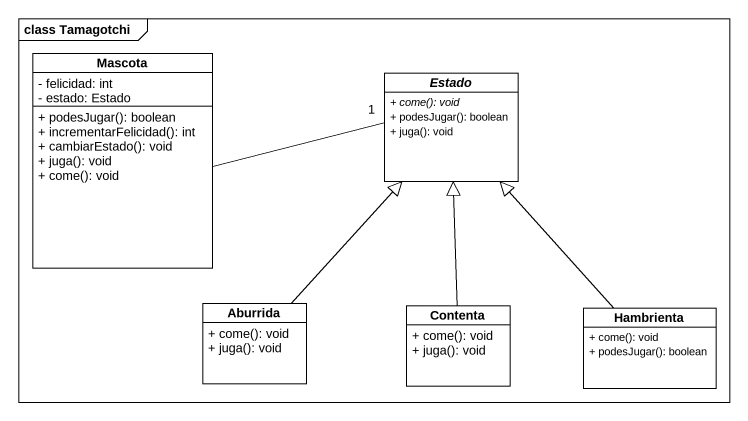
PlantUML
@startuml
mainframe class Tamagotchi
hide circle
hide empty members
skinparam classAttributeIconSize 0
class Mascota {
  - felicidad: int
  - estado: Estado
  + podesJugar(): boolean
  + incrementarFelicidad(): int
  + cambiarEstado(): void
  + juga(): void
  + come(): void
}
abstract class Estado {
  {abstract} + come(): void
  + podesJugar(): boolean
  + juga(): void
}
class Aburrida {
  + come(): void
  + juga(): void
}
class Contenta {
  + come(): void
  + juga(): void
}
class Hambrienta {
  + come(): void
  + podesJugar(): boolean
}
Mascota -right- "1" Estado
Aburrida -up-|> Estado
Contenta -up-|> Estado
Hambrienta -up-|> Estado
@enduml
